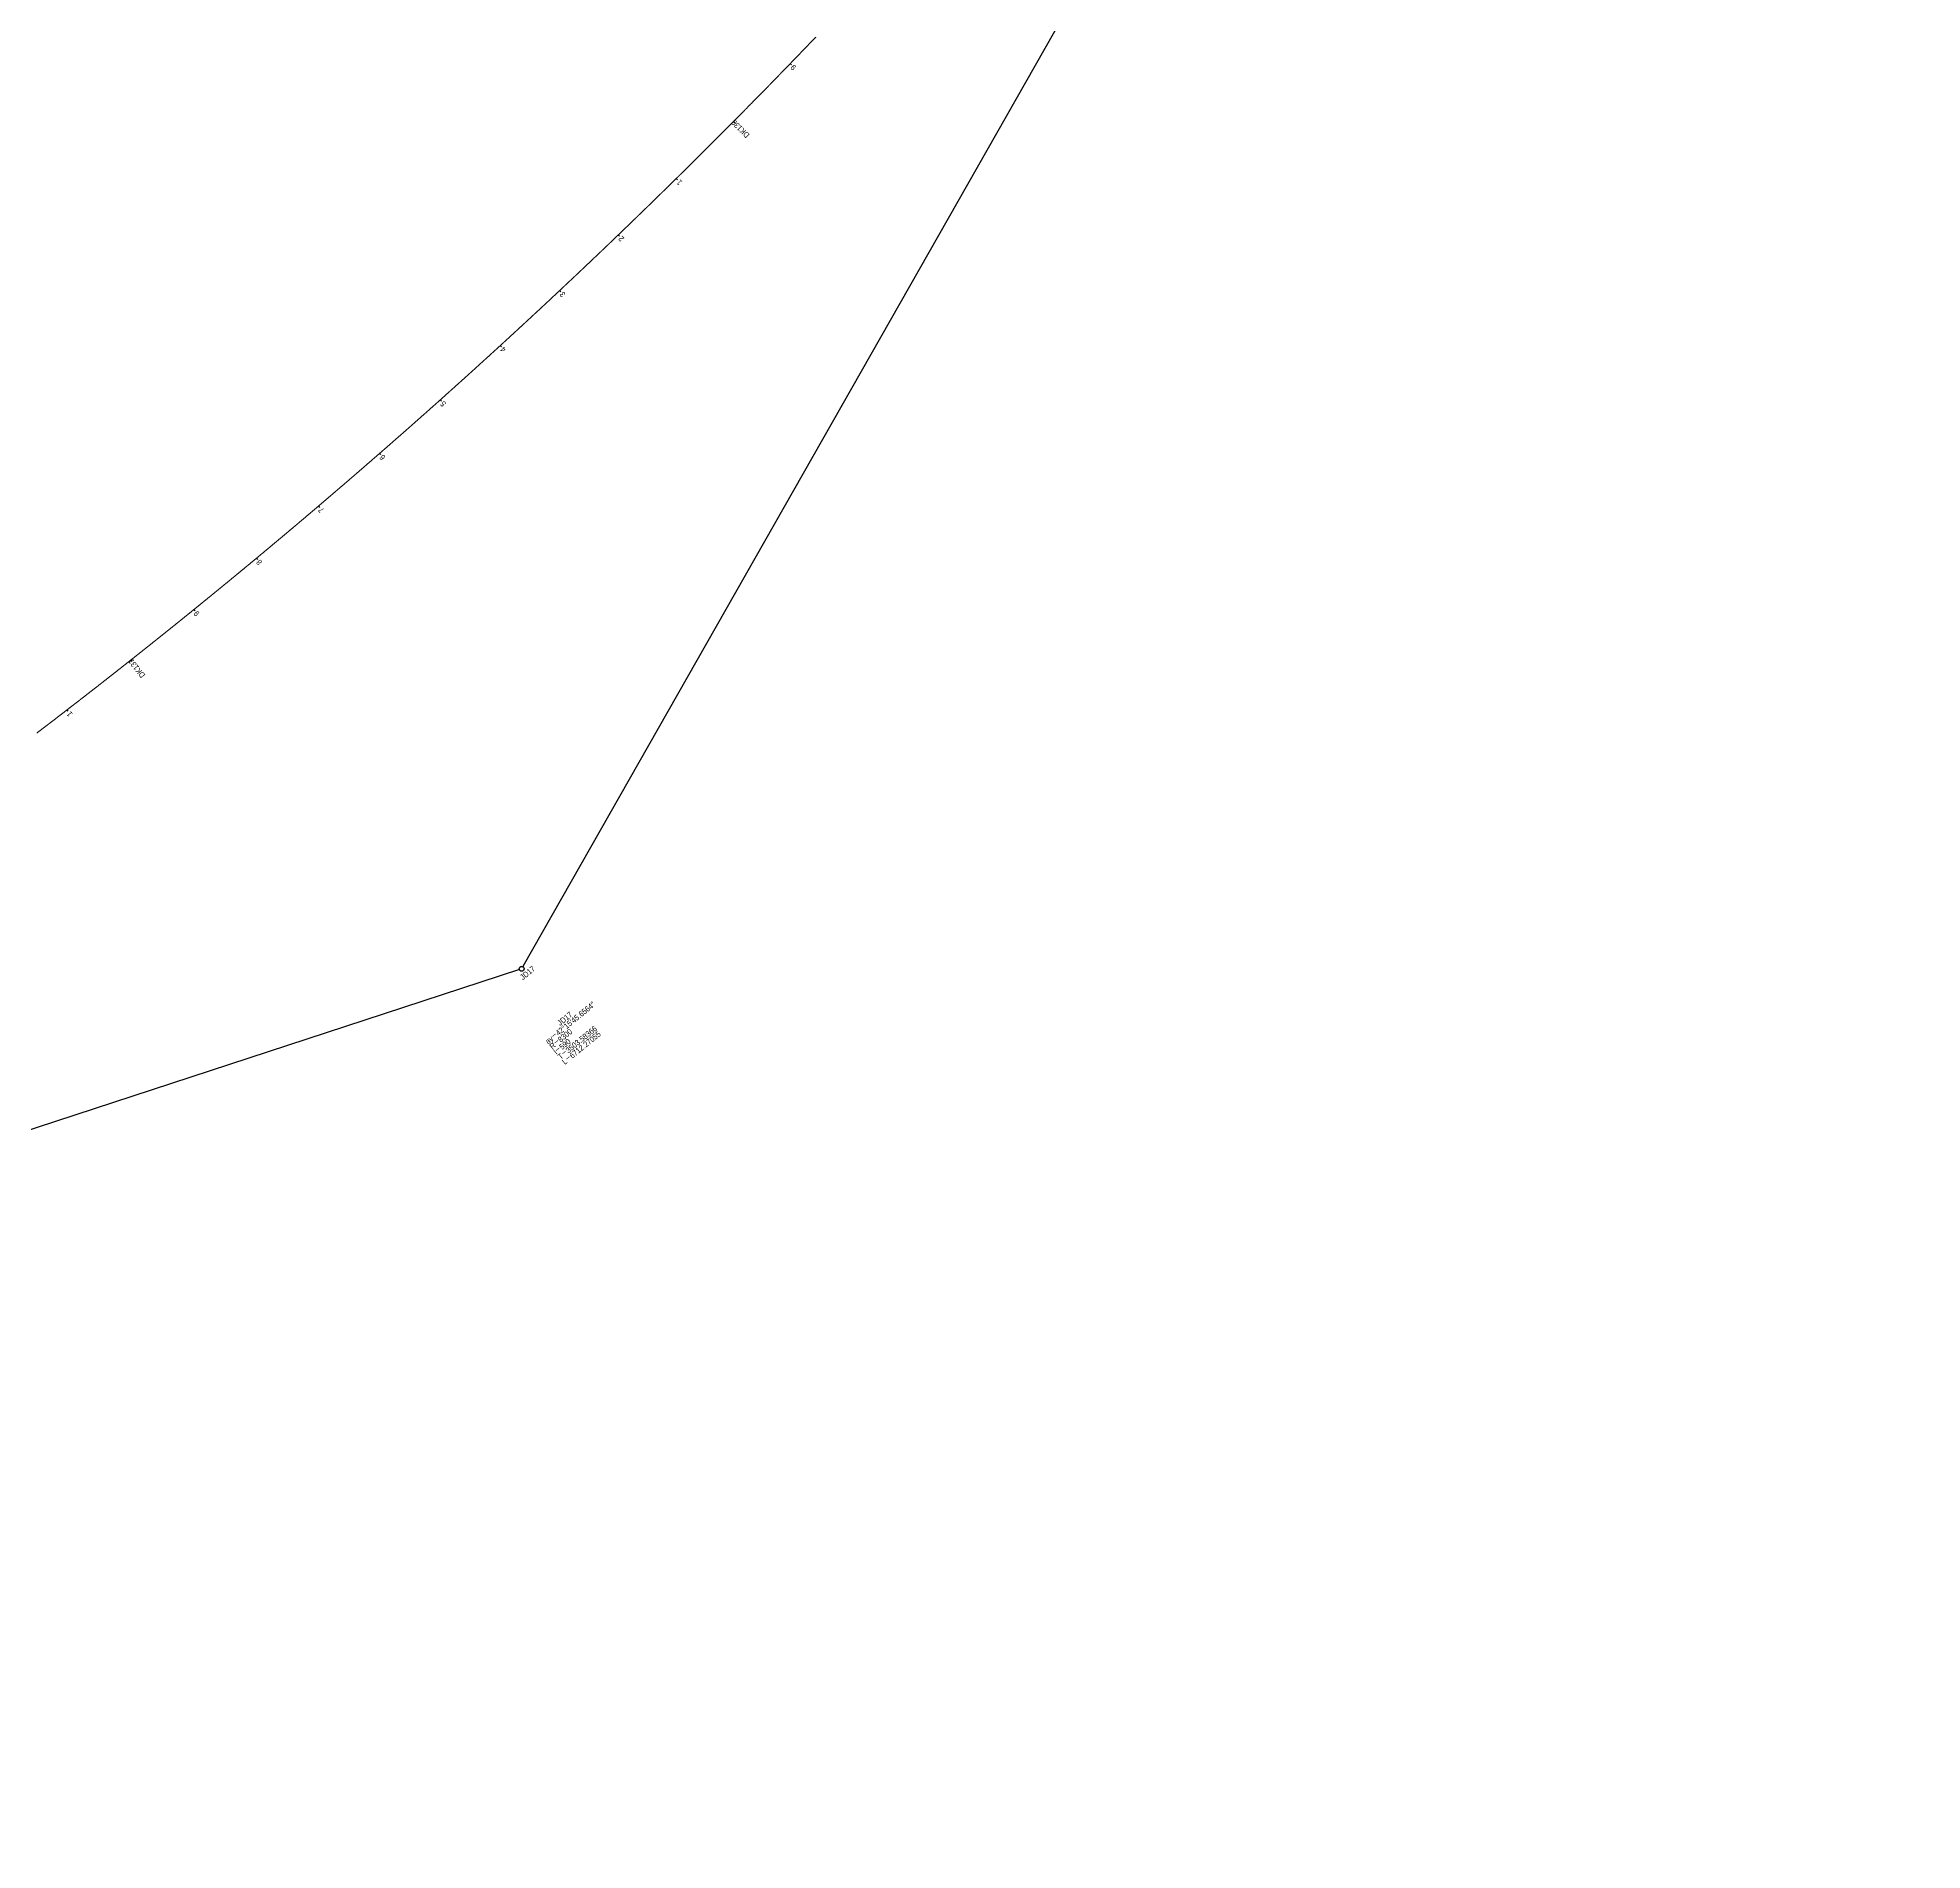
# Model space of a CAD drawing. Header units: millimetres. Extents: x 497834 to 621495, y 3353175 to 3430424.
# Drawn here: x 557904 to 560234, y 3380310 to 3382552 of the extents above; entities that cross this region are included whole.
import ezdxf

# ---------------------------------------------------------------- set-up
doc = ezdxf.new("R2010")
doc.units = ezdxf.units.MM
for name, color, linetype in [('dl4', 7, 'Continuous'), ('沪乍杭打线-0.0-200.8段-施工系转设计系成果-2000坐标系-左线_中线_交点', 7, 'Continuous'), ('沪乍杭打线-0.0-200.8段-施工系转设计系成果-2000坐标系-左线_曲线资料', 7, 'Continuous'), ('沪乍杭打线-0.0-200.8段-施工系转设计系成果-2000坐标系-左线_里程', 7, 'Continuous')]:
    doc.layers.add(name, color=color, linetype=linetype)
doc.styles.add('PM_LC', font='slromans.shx', dxfattribs={"width": 0.75, "bigfont": 'hztxt.shx'})
doc.styles.add('PM_QX', font='slromans.shx', dxfattribs={"width": 0.75, "bigfont": 'hztxt.shx'})

msp = doc.modelspace()

# ---------------------------------------------------------------- linework, layer by layer
at = {"layer": 'dl4', "color": 3, "linetype": 'Continuous', "ltscale": 2, "const_width": 1.4, "flags": 128}
msp.add_lwpolyline([(558866.1, 3382552.5), (558865.5, 3382551.8), (558864.8, 3382551.1), (558864.7, 3382551), (558864.1, 3382550.4), (558863.4, 3382549.7), (558862.7, 3382548.9), (558862, 3382548.2), (558861.3, 3382547.5), (558861.2, 3382547.4), (558860.6, 3382546.8), (558859.9, 3382546.1), (558859.2, 3382545.3), (558858.5, 3382544.6), (558857.8, 3382543.9), (558857.8, 3382543.8), (558857.1, 3382543.2), (558856.5, 3382542.4), (558855.8, 3382541.7), (558855.1, 3382541), (558854.4, 3382540.3), (558854.3, 3382540.2), (558853.7, 3382539.6), (558853, 3382538.8), (558852.3, 3382538.1), (558851.6, 3382537.4), (558850.9, 3382536.7), (558850.8, 3382536.6), (558850.2, 3382536), (558849.5, 3382535.2), (558848.8, 3382534.5), (558848.1, 3382533.8), (558847.4, 3382533.1), (558847.4, 3382533), (558846.8, 3382532.4), (558846.1, 3382531.6), (558845.4, 3382530.9), (558844.7, 3382530.2), (558844, 3382529.5), (558843.9, 3382529.4), (558843.3, 3382528.8), (558842.6, 3382528), (558841.9, 3382527.3), (558841.2, 3382526.6), (558840.5, 3382525.9), (558840.4, 3382525.8), (558839.8, 3382525.2), (558839.1, 3382524.4), (558838.4, 3382523.7), (558837.7, 3382523), (558837, 3382522.3), (558837, 3382522.2), (558836.3, 3382521.6), (558835.6, 3382520.8), (558834.9, 3382520.1), (558834.2, 3382519.4), (558833.5, 3382518.7), (558833.5, 3382518.6), (558832.9, 3382518), (558832.2, 3382517.3), (558831.5, 3382516.5), (558830.8, 3382515.8), (558830.1, 3382515.1), (558830, 3382515), (558829.4, 3382514.4), (558828.7, 3382513.7), (558828, 3382512.9), (558827.3, 3382512.2), (558826.6, 3382511.5), (558826.5, 3382511.4), (558825.9, 3382510.8), (558825.2, 3382510.1), (558824.5, 3382509.4), (558823.8, 3382508.6), (558823.1, 3382507.9), (558823, 3382507.9), (558822.4, 3382507.2), (558821.7, 3382506.5), (558821, 3382505.8), (558820.3, 3382505.1), (558819.6, 3382504.3), (558819.6, 3382504.3), (558818.9, 3382503.6), (558818.2, 3382502.9), (558817.5, 3382502.2), (558816.8, 3382501.5), (558816.1, 3382500.8), (558816.1, 3382500.7), (558815.4, 3382500), (558814.7, 3382499.3), (558814, 3382498.6), (558813.3, 3382497.9), (558812.6, 3382497.2), (558812.6, 3382497.1), (558811.9, 3382496.5), (558811.2, 3382495.7), (558810.5, 3382495), (558809.9, 3382494.3), (558809.2, 3382493.6), (558809.1, 3382493.5), (558808.5, 3382492.9), (558807.8, 3382492.2), (558807.1, 3382491.4), (558806.4, 3382490.7), (558805.7, 3382490), (558805.6, 3382490), (558805, 3382489.3), (558804.3, 3382488.6), (558803.6, 3382487.9), (558802.9, 3382487.2), (558802.2, 3382486.4), (558802.1, 3382486.4), (558801.5, 3382485.7), (558800.8, 3382485), (558800.1, 3382484.3), (558799.4, 3382483.6), (558798.7, 3382482.9), (558798.6, 3382482.8), (558798, 3382482.2), (558797.3, 3382481.4), (558796.6, 3382480.7), (558795.9, 3382480), (558795.2, 3382479.3), (558795.1, 3382479.2), (558794.5, 3382478.6), (558793.8, 3382477.9), (558793.1, 3382477.2), (558792.4, 3382476.4), (558791.7, 3382475.7), (558791.6, 3382475.7), (558791, 3382475), (558790.3, 3382474.3), (558789.6, 3382473.6), (558788.9, 3382472.9), (558788.2, 3382472.2), (558788.1, 3382472.1), (558787.5, 3382471.5), (558786.8, 3382470.7), (558786.1, 3382470), (558785.3, 3382469.3), (558784.6, 3382468.6), (558784.6, 3382468.5), (558783.9, 3382467.9), (558783.2, 3382467.2), (558782.5, 3382466.5), (558781.8, 3382465.8), (558781.1, 3382465), (558781.1, 3382465), (558780.4, 3382464.3), (558779.7, 3382463.6), (558779, 3382462.9), (558778.3, 3382462.2), (558777.6, 3382461.5), (558777.6, 3382461.4), (558776.9, 3382460.8), (558776.2, 3382460.1), (558775.5, 3382459.3), (558774.8, 3382458.6), (558774.1, 3382457.9), (558774, 3382457.9), (558773.4, 3382457.2), (558772.7, 3382456.5), (558772, 3382455.8), (558771.3, 3382455.1), (558770.6, 3382454.4), (558770.5, 3382454.3), (558769.9, 3382453.7), (558769.2, 3382452.9), (558768.5, 3382452.2), (558767.8, 3382451.5), (558767.1, 3382450.8), (558767, 3382450.7), (558766.4, 3382450.1), (558765.7, 3382449.4), (558765, 3382448.7), (558764.3, 3382448), (558763.6, 3382447.3), (558763.5, 3382447.2), (558762.9, 3382446.6), (558762.2, 3382445.8), (558761.4, 3382445.1), (558760.7, 3382444.4), (558760, 3382443.7), (558760, 3382443.6), (558759.3, 3382443), (558758.6, 3382442.3), (558757.9, 3382441.6), (558757.2, 3382440.9), (558756.5, 3382440.2), (558756.4, 3382440.1), (558755.8, 3382439.5), (558755.1, 3382438.8), (558754.4, 3382438), (558753.7, 3382437.3), (558753, 3382436.6), (558752.9, 3382436.6), (558752.3, 3382435.9), (558751.6, 3382435.2), (558750.9, 3382434.5), (558750.2, 3382433.8), (558749.5, 3382433.1), (558749.4, 3382433), (558748.8, 3382432.4), (558748, 3382431.7), (558747.3, 3382431), (558746.6, 3382430.2), (558745.9, 3382429.5), (558745.9, 3382429.5), (558745.2, 3382428.8), (558744.5, 3382428.1), (558743.8, 3382427.4), (558743.1, 3382426.7), (558742.4, 3382426), (558742.3, 3382425.9), (558741.7, 3382425.3), (558741, 3382424.6), (558740.3, 3382423.9), (558739.6, 3382423.2), (558738.9, 3382422.5), (558738.8, 3382422.4), (558738.2, 3382421.8), (558737.4, 3382421.1), (558736.7, 3382420.3), (558736, 3382419.6), (558735.3, 3382418.9), (558735.3, 3382418.9), (558734.6, 3382418.2), (558733.9, 3382417.5), (558733.2, 3382416.8), (558732.5, 3382416.1), (558731.8, 3382415.4), (558731.7, 3382415.3), (558731.1, 3382414.7), (558730.4, 3382414), (558729.7, 3382413.3), (558729, 3382412.6), (558728.2, 3382411.9), (558728.2, 3382411.8), (558727.5, 3382411.2), (558726.8, 3382410.5), (558726.1, 3382409.8), (558725.4, 3382409), (558724.7, 3382408.3), (558724.6, 3382408.3), (558724, 3382407.6), (558723.3, 3382406.9), (558722.6, 3382406.2), (558721.9, 3382405.5), (558721.2, 3382404.8), (558721.1, 3382404.8), (558720.4, 3382404.1), (558719.7, 3382403.4), (558719, 3382402.7), (558718.3, 3382402), (558717.6, 3382401.3), (558717.5, 3382401.2), (558716.9, 3382400.6), (558716.2, 3382399.9), (558715.5, 3382399.2), (558714.8, 3382398.5), (558714.1, 3382397.8), (558714, 3382397.7), (558713.3, 3382397.1), (558712.6, 3382396.4), (558711.9, 3382395.7), (558711.2, 3382395), (558710.5, 3382394.3), (558710.4, 3382394.2), (558709.8, 3382393.6), (558709.1, 3382392.8), (558708.4, 3382392.1), (558707.7, 3382391.4), (558707, 3382390.7), (558706.9, 3382390.7), (558706.2, 3382390), (558705.5, 3382389.3), (558704.8, 3382388.6), (558704.1, 3382387.9), (558703.4, 3382387.2), (558703.3, 3382387.2), (558702.7, 3382386.5), (558702, 3382385.8), (558701.3, 3382385.1), (558700.5, 3382384.4), (558699.8, 3382383.7), (558699.8, 3382383.6), (558699.1, 3382383), (558698.4, 3382382.3), (558697.7, 3382381.6), (558697, 3382380.9), (558696.3, 3382380.2), (558696.2, 3382380.1), (558695.6, 3382379.5), (558694.9, 3382378.8), (558694.1, 3382378.1), (558693.4, 3382377.4), (558692.7, 3382376.7), (558692.6, 3382376.6), (558692, 3382376), (558691.3, 3382375.3), (558690.6, 3382374.6), (558689.9, 3382373.9), (558689.2, 3382373.2), (558689.1, 3382373.1), (558688.4, 3382372.5), (558687.7, 3382371.8), (558687, 3382371.1), (558686.3, 3382370.4), (558685.6, 3382369.7), (558685.5, 3382369.6), (558684.9, 3382369), (558684.2, 3382368.3), (558683.4, 3382367.6), (558682.7, 3382366.9), (558682, 3382366.2), (558681.9, 3382366.1), (558681.3, 3382365.5), (558680.6, 3382364.8), (558679.9, 3382364.1), (558679.2, 3382363.4), (558678.4, 3382362.7), (558678.4, 3382362.6), (558677.7, 3382362), (558677, 3382361.3), (558676.3, 3382360.6), (558675.6, 3382359.9), (558674.9, 3382359.2), (558674.8, 3382359.1), (558674.2, 3382358.5), (558673.4, 3382357.8), (558672.7, 3382357.1), (558672, 3382356.4), (558671.3, 3382355.7), (558671.2, 3382355.6), (558670.6, 3382355), (558669.9, 3382354.3), (558669.2, 3382353.6), (558668.4, 3382352.9), (558667.7, 3382352.2), (558667.7, 3382352.1), (558667, 3382351.5), (558666.3, 3382350.8), (558665.6, 3382350.1), (558664.9, 3382349.4), (558664.1, 3382348.7), (558664.1, 3382348.6), (558663.4, 3382348), (558662.7, 3382347.3), (558662, 3382346.6), (558661.3, 3382345.9), (558660.6, 3382345.2), (558660.5, 3382345.1), (558659.8, 3382344.5), (558659.1, 3382343.8), (558658.4, 3382343.1), (558657.7, 3382342.4), (558657, 3382341.7), (558656.9, 3382341.7), (558656.3, 3382341), (558655.5, 3382340.3), (558654.8, 3382339.6), (558654.1, 3382338.9), (558653.4, 3382338.2), (558653.3, 3382338.2), (558652.7, 3382337.5), (558652, 3382336.8), (558651.2, 3382336.1), (558650.5, 3382335.5), (558649.8, 3382334.8), (558649.7, 3382334.7), (558649.1, 3382334.1), (558648.4, 3382333.4), (558647.6, 3382332.7), (558646.9, 3382332), (558646.2, 3382331.3), (558646.1, 3382331.2), (558645.5, 3382330.6), (558644.8, 3382329.9), (558644.1, 3382329.2), (558643.3, 3382328.5), (558642.6, 3382327.8), (558642.6, 3382327.7), (558641.9, 3382327.1), (558641.2, 3382326.4), (558640.5, 3382325.7), (558639.7, 3382325), (558639, 3382324.3), (558639, 3382324.3), (558638.3, 3382323.6), (558637.6, 3382322.9), (558636.9, 3382322.2), (558636.1, 3382321.5), (558635.4, 3382320.8), (558635.4, 3382320.8), (558634.7, 3382320.2), (558634, 3382319.5), (558633.3, 3382318.8), (558632.6, 3382318.1), (558631.8, 3382317.4), (558631.8, 3382317.3), (558631.1, 3382316.7), (558630.4, 3382316), (558629.7, 3382315.3), (558629, 3382314.6), (558628.2, 3382313.9), (558628.2, 3382313.8), (558627.5, 3382313.2), (558626.8, 3382312.5), (558626.1, 3382311.8), (558625.4, 3382311.1), (558624.6, 3382310.4), (558624.6, 3382310.4), (558623.9, 3382309.7), (558623.2, 3382309.1), (558622.5, 3382308.4), (558621.7, 3382307.7), (558621, 3382307), (558621, 3382306.9), (558620.3, 3382306.3), (558619.6, 3382305.6), (558618.9, 3382304.9), (558618.1, 3382304.2), (558617.4, 3382303.5), (558617.4, 3382303.4), (558616.7, 3382302.8), (558616, 3382302.1), (558615.3, 3382301.4), (558614.5, 3382300.7), (558613.8, 3382300), (558613.7, 3382300), (558613.1, 3382299.4), (558612.4, 3382298.7), (558611.6, 3382298), (558610.9, 3382297.3), (558610.2, 3382296.6), (558610.1, 3382296.5), (558609.5, 3382295.9), (558608.8, 3382295.2), (558608, 3382294.5), (558607.3, 3382293.8), (558606.6, 3382293.1), (558606.5, 3382293.1), (558605.9, 3382292.4), (558605.1, 3382291.8), (558604.4, 3382291.1), (558603.7, 3382290.4), (558603, 3382289.7), (558602.9, 3382289.6), (558602.2, 3382289), (558601.5, 3382288.3), (558600.8, 3382287.6), (558600.1, 3382286.9), (558599.4, 3382286.2), (558599.3, 3382286.2), (558598.6, 3382285.5), (558597.9, 3382284.8), (558597.2, 3382284.2), (558596.5, 3382283.5), (558595.7, 3382282.8), (558595.7, 3382282.7), (558595, 3382282.1), (558594.3, 3382281.4), (558593.6, 3382280.7), (558592.8, 3382280), (558592.1, 3382279.3), (558592, 3382279.3), (558591.4, 3382278.6), (558590.7, 3382278), (558589.9, 3382277.3), (558589.2, 3382276.6), (558588.5, 3382275.9), (558588.4, 3382275.8), (558587.8, 3382275.2), (558587, 3382274.5), (558586.3, 3382273.8), (558585.6, 3382273.1), (558584.9, 3382272.4), (558584.8, 3382272.4), (558584.1, 3382271.8), (558583.4, 3382271.1), (558582.7, 3382270.4), (558582, 3382269.7), (558581.2, 3382269), (558581.2, 3382268.9), (558580.5, 3382268.3), (558579.8, 3382267.6), (558579.1, 3382266.9), (558578.3, 3382266.2), (558577.6, 3382265.6), (558577.5, 3382265.5), (558576.9, 3382264.9), (558576.2, 3382264.2), (558575.4, 3382263.5), (558574.7, 3382262.8), (558574, 3382262.1), (558573.9, 3382262.1), (558573.3, 3382261.4), (558572.5, 3382260.7), (558571.8, 3382260.1), (558571.1, 3382259.4), (558570.3, 3382258.7), (558570.3, 3382258.6), (558569.6, 3382258), (558568.9, 3382257.3), (558568.2, 3382256.6), (558567.4, 3382255.9), (558566.7, 3382255.3), (558566.6, 3382255.2), (558566, 3382254.6), (558565.3, 3382253.9), (558564.5, 3382253.2), (558563.8, 3382252.5), (558563.1, 3382251.8), (558563, 3382251.8), (558562.3, 3382251.1), (558561.6, 3382250.5), (558560.9, 3382249.8), (558560.2, 3382249.1), (558559.4, 3382248.4), (558559.4, 3382248.3), (558558.7, 3382247.7), (558558, 3382247), (558557.2, 3382246.3), (558556.5, 3382245.7), (558555.8, 3382245), (558555.7, 3382244.9), (558555.1, 3382244.3), (558554.3, 3382243.6), (558553.6, 3382242.9), (558552.9, 3382242.2), (558552.1, 3382241.5), (558552.1, 3382241.5), (558551.4, 3382240.9), (558550.7, 3382240.2), (558550, 3382239.5), (558549.2, 3382238.8), (558548.5, 3382238.1), (558548.4, 3382238.1), (558547.8, 3382237.4), (558547, 3382236.8), (558546.3, 3382236.1), (558545.6, 3382235.4), (558544.9, 3382234.7), (558544.8, 3382234.6), (558544.1, 3382234), (558543.4, 3382233.3), (558542.7, 3382232.7), (558541.9, 3382232), (558541.2, 3382231.3), (558541.1, 3382231.2), (558540.5, 3382230.6), (558539.7, 3382229.9), (558539, 3382229.2), (558538.3, 3382228.6), (558537.6, 3382227.9), (558537.5, 3382227.8), (558536.8, 3382227.2), (558536.1, 3382226.5), (558535.4, 3382225.8), (558534.6, 3382225.1), (558533.9, 3382224.5), (558533.8, 3382224.4), (558533.2, 3382223.8), (558532.4, 3382223.1), (558531.7, 3382222.4), (558531, 3382221.7), (558530.2, 3382221.1), (558530.2, 3382221), (558529.5, 3382220.4), (558528.8, 3382219.7), (558528, 3382219), (558527.3, 3382218.3), (558526.6, 3382217.6), (558526.5, 3382217.6), (558525.8, 3382217), (558525.1, 3382216.3), (558524.4, 3382215.6), (558523.7, 3382214.9), (558522.9, 3382214.2), (558522.9, 3382214.2), (558522.2, 3382213.6), (558521.5, 3382212.9), (558520.7, 3382212.2), (558520, 3382211.5), (558519.3, 3382210.8), (558519.2, 3382210.8), (558518.5, 3382210.2), (558517.8, 3382209.5), (558517.1, 3382208.8), (558516.3, 3382208.1), (558515.6, 3382207.4), (558515.5, 3382207.4), (558514.9, 3382206.8), (558514.1, 3382206.1), (558513.4, 3382205.4), (558512.7, 3382204.7), (558511.9, 3382204), (558511.9, 3382204), (558511.2, 3382203.4), (558510.5, 3382202.7), (558509.7, 3382202), (558509, 3382201.3), (558508.3, 3382200.6), (558508.2, 3382200.6), (558507.5, 3382200), (558506.8, 3382199.3), (558506.1, 3382198.6), (558505.3, 3382197.9), (558504.6, 3382197.2), (558504.5, 3382197.2), (558503.9, 3382196.6), (558503.1, 3382195.9), (558502.4, 3382195.2), (558501.7, 3382194.5), (558500.9, 3382193.8), (558500.8, 3382193.8), (558500.2, 3382193.2), (558499.4, 3382192.5), (558498.7, 3382191.8), (558498, 3382191.1), (558497.2, 3382190.5), (558497.2, 3382190.4), (558496.5, 3382189.8), (558495.8, 3382189.1), (558495, 3382188.4), (558494.3, 3382187.7), (558493.6, 3382187.1), (558493.5, 3382187), (558492.8, 3382186.4), (558492.1, 3382185.7), (558491.4, 3382185), (558490.6, 3382184.4), (558489.9, 3382183.7), (558489.8, 3382183.6), (558489.2, 3382183), (558488.4, 3382182.3), (558487.7, 3382181.6), (558486.9, 3382181), (558486.2, 3382180.3), (558486.1, 3382180.2), (558485.5, 3382179.6), (558484.7, 3382178.9), (558484, 3382178.3), (558483.3, 3382177.6), (558482.5, 3382176.9), (558482.5, 3382176.9), (558481.8, 3382176.2), (558481, 3382175.6), (558480.3, 3382174.9), (558479.6, 3382174.2), (558478.8, 3382173.5), (558478.8, 3382173.5), (558478.1, 3382172.9), (558477.4, 3382172.2), (558476.6, 3382171.5), (558475.9, 3382170.8), (558475.2, 3382170.2), (558475.1, 3382170.1), (558474.4, 3382169.5), (558473.7, 3382168.8), (558472.9, 3382168.1), (558472.2, 3382167.5), (558471.5, 3382166.8), (558471.4, 3382166.7), (558470.7, 3382166.1), (558470, 3382165.4), (558469.2, 3382164.8), (558468.5, 3382164.1), (558467.8, 3382163.4), (558467.7, 3382163.3), (558467, 3382162.7), (558466.3, 3382162.1), (558465.6, 3382161.4), (558464.8, 3382160.7), (558464.1, 3382160), (558464, 3382160), (558463.3, 3382159.4), (558462.6, 3382158.7), (558461.9, 3382158), (558461.1, 3382157.3), (558460.4, 3382156.7), (558460.3, 3382156.6), (558459.6, 3382156), (558458.9, 3382155.3), (558458.2, 3382154.6), (558457.4, 3382154), (558456.7, 3382153.3), (558456.6, 3382153.2), (558455.9, 3382152.6), (558455.2, 3382152), (558454.5, 3382151.3), (558453.7, 3382150.6), (558453, 3382149.9), (558452.9, 3382149.9), (558452.2, 3382149.3), (558451.5, 3382148.6), (558450.8, 3382147.9), (558450, 3382147.2), (558449.3, 3382146.6), (558449.2, 3382146.5), (558448.5, 3382145.9), (558447.8, 3382145.2), (558447.1, 3382144.6), (558446.3, 3382143.9), (558445.6, 3382143.2), (558445.5, 3382143.2), (558444.8, 3382142.5), (558444.1, 3382141.9), (558443.4, 3382141.2), (558442.6, 3382140.5), (558441.9, 3382139.9), (558441.8, 3382139.8), (558441.1, 3382139.2), (558440.4, 3382138.5), (558439.7, 3382137.8), (558438.9, 3382137.2), (558438.2, 3382136.5), (558438.1, 3382136.4), (558437.4, 3382135.8), (558436.7, 3382135.2), (558435.9, 3382134.5), (558435.2, 3382133.8), (558434.5, 3382133.2), (558434.4, 3382133.1), (558433.7, 3382132.5), (558433, 3382131.8), (558432.2, 3382131.1), (558431.5, 3382130.5), (558430.8, 3382129.8), (558430.7, 3382129.7), (558430, 3382129.1), (558429.3, 3382128.5), (558428.5, 3382127.8), (558427.8, 3382127.1), (558427, 3382126.5), (558427, 3382126.4), (558426.3, 3382125.8), (558425.6, 3382125.1), (558424.8, 3382124.4), (558424.1, 3382123.8), (558423.3, 3382123.1), (558423.3, 3382123), (558422.6, 3382122.4), (558421.8, 3382121.8), (558421.1, 3382121.1), (558420.3, 3382120.4), (558419.6, 3382119.8), (558419.5, 3382119.7), (558418.9, 3382119.1), (558418.1, 3382118.4), (558417.4, 3382117.8), (558416.6, 3382117.1), (558415.9, 3382116.4), (558415.8, 3382116.4), (558415.1, 3382115.8), (558414.4, 3382115.1), (558413.7, 3382114.4), (558412.9, 3382113.7), (558412.2, 3382113.1), (558412.1, 3382113), (558411.4, 3382112.4), (558410.7, 3382111.7), (558409.9, 3382111.1), (558409.2, 3382110.4), (558408.4, 3382109.7), (558408.4, 3382109.7), (558407.7, 3382109.1), (558407, 3382108.4), (558406.2, 3382107.7), (558405.5, 3382107.1), (558404.7, 3382106.4), (558404.6, 3382106.3), (558404, 3382105.7), (558403.2, 3382105.1), (558402.5, 3382104.4), (558401.7, 3382103.7), (558401, 3382103.1), (558400.9, 3382103), (558400.2, 3382102.4), (558399.5, 3382101.7), (558398.8, 3382101.1), (558398, 3382100.4), (558397.3, 3382099.7), (558397.2, 3382099.7), (558396.5, 3382099.1), (558395.8, 3382098.4), (558395, 3382097.7), (558394.3, 3382097.1), (558393.5, 3382096.4), (558393.5, 3382096.4), (558392.8, 3382095.8), (558392, 3382095.1), (558391.3, 3382094.4), (558390.5, 3382093.8), (558389.8, 3382093.1), (558389.7, 3382093), (558389, 3382092.4), (558388.3, 3382091.8), (558387.6, 3382091.1), (558386.8, 3382090.4), (558386.1, 3382089.8), (558386, 3382089.7), (558385.3, 3382089.1), (558384.6, 3382088.4), (558383.8, 3382087.8), (558383.1, 3382087.1), (558382.3, 3382086.4), (558382.3, 3382086.4), (558381.6, 3382085.8), (558380.8, 3382085.1), (558380.1, 3382084.5), (558379.3, 3382083.8), (558378.6, 3382083.1), (558378.5, 3382083.1), (558377.8, 3382082.5), (558377.1, 3382081.8), (558376.3, 3382081.1), (558375.6, 3382080.5), (558374.8, 3382079.8), (558374.8, 3382079.7), (558374.1, 3382079.1), (558373.3, 3382078.5), (558372.6, 3382077.8), (558371.8, 3382077.2), (558371.1, 3382076.5), (558371, 3382076.4), (558370.3, 3382075.8), (558369.6, 3382075.2), (558368.9, 3382074.5), (558368.1, 3382073.8), (558367.4, 3382073.2), (558367.3, 3382073.1), (558366.6, 3382072.5), (558365.9, 3382071.9), (558365.1, 3382071.2), (558364.4, 3382070.5), (558363.6, 3382069.9), (558363.5, 3382069.8), (558362.9, 3382069.2), (558362.1, 3382068.5), (558361.4, 3382067.9), (558360.6, 3382067.2), (558359.9, 3382066.6), (558359.8, 3382066.5), (558359.1, 3382065.9), (558358.4, 3382065.2), (558357.6, 3382064.6), (558356.9, 3382063.9), (558356.1, 3382063.3), (558356, 3382063.2), (558355.4, 3382062.6), (558354.6, 3382061.9), (558353.9, 3382061.3), (558353.1, 3382060.6), (558352.4, 3382060), (558352.3, 3382059.9), (558351.6, 3382059.3), (558350.8, 3382058.6), (558350.1, 3382058), (558349.3, 3382057.3), (558348.6, 3382056.7), (558348.5, 3382056.6), (558347.8, 3382056), (558347.1, 3382055.3), (558346.3, 3382054.7), (558345.6, 3382054), (558344.8, 3382053.4), (558344.8, 3382053.3), (558344.1, 3382052.7), (558343.3, 3382052), (558342.6, 3382051.4), (558341.8, 3382050.7), (558341.1, 3382050.1), (558341, 3382050), (558340.3, 3382049.4), (558339.6, 3382048.7), (558338.8, 3382048.1), (558338.1, 3382047.4), (558337.3, 3382046.8), (558337.2, 3382046.7), (558336.6, 3382046.1), (558335.8, 3382045.4), (558335.1, 3382044.8), (558334.3, 3382044.1), (558333.6, 3382043.5), (558333.5, 3382043.4), (558332.8, 3382042.8), (558332, 3382042.2), (558331.3, 3382041.5), (558330.5, 3382040.8), (558329.8, 3382040.2), (558329.7, 3382040.1), (558329, 3382039.5), (558328.3, 3382038.9), (558327.5, 3382038.2), (558326.8, 3382037.6), (558326, 3382036.9), (558326, 3382036.8), (558325.3, 3382036.2), (558324.5, 3382035.6), (558323.8, 3382034.9), (558323, 3382034.3), (558322.3, 3382033.6), (558322.2, 3382033.5), (558321.5, 3382033), (558320.7, 3382032.3), (558320, 3382031.6), (558319.2, 3382031), (558318.5, 3382030.3), (558318.4, 3382030.3), (558317.7, 3382029.7), (558317, 3382029), (558316.2, 3382028.4), (558315.5, 3382027.7), (558314.7, 3382027), (558314.6, 3382027), (558314, 3382026.4), (558313.2, 3382025.7), (558312.4, 3382025.1), (558311.7, 3382024.4), (558310.9, 3382023.8), (558310.9, 3382023.7), (558310.2, 3382023.1), (558309.4, 3382022.5), (558308.7, 3382021.8), (558307.9, 3382021.1), (558307.2, 3382020.5), (558307.1, 3382020.4), (558306.4, 3382019.8), (558305.6, 3382019.2), (558304.9, 3382018.5), (558304.1, 3382017.9), (558303.4, 3382017.2), (558303.3, 3382017.2), (558302.6, 3382016.6), (558301.9, 3382015.9), (558301.1, 3382015.3), (558300.4, 3382014.6), (558299.6, 3382013.9), (558299.5, 3382013.9), (558298.8, 3382013.3), (558298.1, 3382012.6), (558297.3, 3382012), (558296.6, 3382011.3), (558295.8, 3382010.7), (558295.7, 3382010.6), (558295.1, 3382010), (558294.3, 3382009.4), (558293.5, 3382008.7), (558292.8, 3382008.1), (558292, 3382007.4), (558292, 3382007.3), (558291.3, 3382006.8), (558290.5, 3382006.1), (558289.8, 3382005.4), (558289, 3382004.8), (558288.2, 3382004.1), (558288.2, 3382004.1), (558287.5, 3382003.5), (558286.7, 3382002.8), (558286, 3382002.2), (558285.2, 3382001.5), (558284.5, 3382000.9), (558284.4, 3382000.8), (558283.7, 3382000.2), (558282.9, 3381999.6), (558282.2, 3381998.9), (558281.4, 3381998.3), (558280.7, 3381997.6), (558280.6, 3381997.6), (558279.9, 3381997), (558279.1, 3381996.3), (558278.4, 3381995.7), (558277.6, 3381995), (558276.9, 3381994.4), (558276.8, 3381994.3), (558276.1, 3381993.7), (558275.4, 3381993.1), (558274.6, 3381992.4), (558273.8, 3381991.8), (558273.1, 3381991.1), (558273, 3381991), (558272.3, 3381990.5), (558271.6, 3381989.8), (558270.8, 3381989.2), (558270, 3381988.5), (558269.3, 3381987.9), (558269.2, 3381987.8), (558268.5, 3381987.2), (558267.8, 3381986.6), (558267, 3381985.9), (558266.2, 3381985.3), (558265.5, 3381984.6), (558265.4, 3381984.5), (558264.7, 3381984), (558264, 3381983.3), (558263.2, 3381982.7), (558262.4, 3381982), (558261.7, 3381981.4), (558261.6, 3381981.3), (558260.9, 3381980.7), (558260.2, 3381980.1), (558259.4, 3381979.4), (558258.6, 3381978.8), (558257.9, 3381978.1), (558257.8, 3381978), (558257.1, 3381977.5), (558256.4, 3381976.8), (558255.6, 3381976.2), (558254.8, 3381975.5), (558254.1, 3381974.9), (558254, 3381974.8), (558253.3, 3381974.2), (558252.6, 3381973.6), (558251.8, 3381972.9), (558251, 3381972.3), (558250.3, 3381971.6), (558250.2, 3381971.6), (558249.5, 3381971), (558248.7, 3381970.3), (558248, 3381969.7), (558247.2, 3381969), (558246.5, 3381968.4), (558246.4, 3381968.3), (558245.7, 3381967.7), (558244.9, 3381967.1), (558244.2, 3381966.4), (558243.4, 3381965.8), (558242.6, 3381965.1), (558242.6, 3381965.1), (558241.9, 3381964.5), (558241.1, 3381963.8), (558240.4, 3381963.2), (558239.6, 3381962.6), (558238.8, 3381961.9), (558238.8, 3381961.8), (558238.1, 3381961.3), (558237.3, 3381960.6), (558236.5, 3381960), (558235.8, 3381959.3), (558235, 3381958.7), (558234.9, 3381958.6), (558234.3, 3381958), (558233.5, 3381957.4), (558232.7, 3381956.7), (558232, 3381956.1), (558231.2, 3381955.4), (558231.1, 3381955.4), (558230.4, 3381954.8), (558229.7, 3381954.2), (558228.9, 3381953.5), (558228.1, 3381952.9), (558227.4, 3381952.2), (558227.3, 3381952.2), (558226.6, 3381951.6), (558225.9, 3381950.9), (558225.1, 3381950.3), (558224.3, 3381949.6), (558223.6, 3381949), (558223.5, 3381948.9), (558222.8, 3381948.3), (558222, 3381947.7), (558221.3, 3381947.1), (558220.5, 3381946.4), (558219.7, 3381945.8), (558219.7, 3381945.7), (558219, 3381945.1), (558218.2, 3381944.5), (558217.4, 3381943.8), (558216.7, 3381943.2), (558215.9, 3381942.5), (558215.8, 3381942.5), (558215.2, 3381941.9), (558214.4, 3381941.3), (558213.6, 3381940.6), (558212.9, 3381940), (558212.1, 3381939.3), (558212, 3381939.3), (558211.3, 3381938.7), (558210.6, 3381938), (558209.8, 3381937.4), (558209, 3381936.8), (558208.3, 3381936.1), (558208.2, 3381936), (558207.5, 3381935.5), (558206.7, 3381934.8), (558206, 3381934.2), (558205.2, 3381933.5), (558204.4, 3381932.9), (558204.4, 3381932.8), (558203.7, 3381932.3), (558202.9, 3381931.6), (558202.1, 3381931), (558201.4, 3381930.3), (558200.6, 3381929.7), (558200.5, 3381929.6), (558199.8, 3381929), (558199.1, 3381928.4), (558198.3, 3381927.8), (558197.5, 3381927.1), (558196.8, 3381926.5), (558196.7, 3381926.4), (558196, 3381925.8), (558195.2, 3381925.2), (558194.5, 3381924.5), (558193.7, 3381923.9), (558192.9, 3381923.3), (558192.9, 3381923.2), (558192.2, 3381922.6), (558191.4, 3381922), (558190.6, 3381921.3), (558189.9, 3381920.7), (558189.1, 3381920.1), (558189, 3381920), (558188.3, 3381919.4), (558187.6, 3381918.8), (558186.8, 3381918.1), (558186, 3381917.5), (558185.3, 3381916.9), (558185.2, 3381916.8), (558184.5, 3381916.2), (558183.7, 3381915.6), (558183, 3381914.9), (558182.2, 3381914.3), (558181.4, 3381913.7), (558181.3, 3381913.6), (558180.6, 3381913), (558179.9, 3381912.4), (558179.1, 3381911.7), (558178.3, 3381911.1), (558177.6, 3381910.5), (558177.5, 3381910.4), (558176.8, 3381909.8), (558176, 3381909.2), (558175.3, 3381908.5), (558174.5, 3381907.9), (558173.7, 3381907.3), (558173.7, 3381907.2), (558173, 3381906.6), (558172.2, 3381906), (558171.4, 3381905.3), (558170.7, 3381904.7), (558169.9, 3381904.1), (558169.8, 3381904), (558169.1, 3381903.4), (558168.3, 3381902.8), (558167.6, 3381902.2), (558166.8, 3381901.5), (558166, 3381900.9), (558166, 3381900.8), (558165.3, 3381900.2), (558164.5, 3381899.6), (558163.7, 3381899), (558163, 3381898.3), (558162.2, 3381897.7), (558162.1, 3381897.6), (558161.4, 3381897.1), (558160.6, 3381896.4), (558159.9, 3381895.8), (558159.1, 3381895.1), (558158.3, 3381894.5), (558158.3, 3381894.4), (558157.6, 3381893.9), (558156.8, 3381893.2), (558156, 3381892.6), (558155.2, 3381892), (558154.5, 3381891.3), (558154.4, 3381891.3), (558153.7, 3381890.7), (558152.9, 3381890), (558152.2, 3381889.4), (558151.4, 3381888.8), (558150.6, 3381888.1), (558150.5, 3381888.1), (558149.8, 3381887.5), (558149.1, 3381886.9), (558148.3, 3381886.2), (558147.5, 3381885.6), (558146.8, 3381885), (558146.7, 3381884.9), (558146, 3381884.3), (558145.2, 3381883.7), (558144.4, 3381883.1), (558143.7, 3381882.4), (558142.9, 3381881.8), (558142.8, 3381881.7), (558142.1, 3381881.1), (558141.4, 3381880.5), (558140.6, 3381879.9), (558139.8, 3381879.2), (558139, 3381878.6), (558139, 3381878.5), (558138.3, 3381878), (558137.5, 3381877.3), (558136.7, 3381876.7), (558135.9, 3381876.1), (558135.2, 3381875.4), (558135.1, 3381875.4), (558134.4, 3381874.8), (558133.6, 3381874.2), (558132.8, 3381873.5), (558132.1, 3381872.9), (558131.3, 3381872.3), (558131.2, 3381872.2), (558130.5, 3381871.6), (558129.8, 3381871), (558129, 3381870.4), (558128.2, 3381869.7), (558127.4, 3381869.1), (558127.4, 3381869), (558126.7, 3381868.5), (558125.9, 3381867.8), (558125.1, 3381867.2), (558124.3, 3381866.6), (558123.6, 3381865.9), (558123.5, 3381865.9), (558122.8, 3381865.3), (558122, 3381864.7), (558121.2, 3381864), (558120.5, 3381863.4), (558119.7, 3381862.8), (558119.6, 3381862.7), (558118.9, 3381862.1), (558118.1, 3381861.5), (558117.4, 3381860.9), (558116.6, 3381860.2), (558115.8, 3381859.6), (558115.7, 3381859.5), (558115, 3381859), (558114.3, 3381858.3), (558113.5, 3381857.7), (558112.7, 3381857.1), (558111.9, 3381856.4), (558111.9, 3381856.4), (558111.2, 3381855.8), (558110.4, 3381855.2), (558109.6, 3381854.6), (558108.8, 3381853.9), (558108.1, 3381853.3), (558108, 3381853.2), (558107.3, 3381852.7), (558106.5, 3381852), (558105.7, 3381851.4), (558105, 3381850.8), (558104.2, 3381850.1), (558104.1, 3381850.1), (558103.4, 3381849.5), (558102.6, 3381848.9), (558101.9, 3381848.2), (558101.1, 3381847.6), (558100.3, 3381847), (558100.2, 3381846.9), (558099.5, 3381846.4), (558098.7, 3381845.7), (558098, 3381845.1), (558097.2, 3381844.5), (558096.4, 3381843.8), (558096.3, 3381843.8), (558095.6, 3381843.2), (558094.9, 3381842.6), (558094.1, 3381841.9), (558093.3, 3381841.3), (558092.5, 3381840.7), (558092.5, 3381840.6), (558091.8, 3381840.1), (558091, 3381839.4), (558090.2, 3381838.8), (558089.4, 3381838.2), (558088.6, 3381837.5), (558088.6, 3381837.5), (558087.9, 3381836.9), (558087.1, 3381836.3), (558086.3, 3381835.7), (558085.5, 3381835), (558084.8, 3381834.4), (558084.7, 3381834.3), (558084, 3381833.8), (558083.2, 3381833.1), (558082.4, 3381832.5), (558081.6, 3381831.9), (558080.9, 3381831.3), (558080.8, 3381831.2), (558080.1, 3381830.6), (558079.3, 3381830), (558078.5, 3381829.4), (558077.8, 3381828.7), (558077, 3381828.1), (558076.9, 3381828.1), (558076.2, 3381827.5), (558075.4, 3381826.9), (558074.6, 3381826.2), (558073.9, 3381825.6), (558073.1, 3381825), (558073, 3381824.9), (558072.3, 3381824.4), (558071.5, 3381823.7), (558070.7, 3381823.1), (558070, 3381822.5), (558069.2, 3381821.9), (558069.1, 3381821.8), (558068.4, 3381821.2), (558067.6, 3381820.6), (558066.8, 3381820), (558066.1, 3381819.3), (558065.3, 3381818.7), (558065.2, 3381818.7), (558064.5, 3381818.1), (558063.7, 3381817.5), (558062.9, 3381816.8), (558062.2, 3381816.2), (558061.4, 3381815.6), (558061.3, 3381815.5), (558060.6, 3381815), (558059.8, 3381814.3), (558059, 3381813.7), (558058.3, 3381813.1), (558057.5, 3381812.5), (558057.4, 3381812.4), (558056.7, 3381811.8), (558055.9, 3381811.2), (558055.1, 3381810.6), (558054.4, 3381810), (558053.6, 3381809.3), (558053.5, 3381809.3), (558052.8, 3381808.7), (558052, 3381808.1), (558051.2, 3381807.5), (558050.5, 3381806.8), (558049.7, 3381806.2), (558049.6, 3381806.2), (558048.9, 3381805.6), (558048.1, 3381805), (558047.3, 3381804.4), (558046.5, 3381803.7), (558045.8, 3381803.1), (558045.7, 3381803), (558045, 3381802.5), (558044.2, 3381801.9), (558043.4, 3381801.2), (558042.6, 3381800.6), (558041.9, 3381800), (558041.8, 3381799.9), (558041.1, 3381799.4), (558040.3, 3381798.7), (558039.5, 3381798.1), (558038.7, 3381797.5), (558037.9, 3381796.9), (558037.9, 3381796.8), (558037.2, 3381796.3), (558036.4, 3381795.6), (558035.6, 3381795), (558034.8, 3381794.4), (558034, 3381793.8), (558034, 3381793.7), (558033.2, 3381793.1), (558032.5, 3381792.5), (558031.7, 3381791.9), (558030.9, 3381791.3), (558030.1, 3381790.7), (558030, 3381790.6), (558029.3, 3381790), (558028.5, 3381789.4), (558027.8, 3381788.8), (558027, 3381788.2), (558026.2, 3381787.5), (558026.1, 3381787.5), (558025.4, 3381786.9), (558024.6, 3381786.3), (558023.8, 3381785.7), (558023.1, 3381785.1), (558022.3, 3381784.4), (558022.2, 3381784.4), (558021.5, 3381783.8), (558020.7, 3381783.2), (558019.9, 3381782.6), (558019.1, 3381782), (558018.4, 3381781.3), (558018.3, 3381781.3), (558017.6, 3381780.7), (558016.8, 3381780.1), (558016, 3381779.5), (558015.2, 3381778.9), (558014.4, 3381778.2), (558014.4, 3381778.2), (558013.6, 3381777.6), (558012.9, 3381777), (558012.1, 3381776.4), (558011.3, 3381775.8), (558010.5, 3381775.1), (558010.4, 3381775.1), (558009.7, 3381774.5), (558008.9, 3381773.9), (558008.1, 3381773.3), (558007.4, 3381772.7), (558006.6, 3381772), (558006.5, 3381772), (558005.8, 3381771.4), (558005, 3381770.8), (558004.2, 3381770.2), (558003.4, 3381769.6), (558002.6, 3381769), (558002.6, 3381768.9), (558001.9, 3381768.3), (558001.1, 3381767.7), (558000.3, 3381767.1), (557999.5, 3381766.5), (557998.7, 3381765.9), (557998.6, 3381765.8), (557997.9, 3381765.2), (557997.1, 3381764.6), (557996.4, 3381764), (557995.6, 3381763.4), (557994.8, 3381762.8), (557994.7, 3381762.7), (557994, 3381762.2), (557993.2, 3381761.5), (557992.4, 3381760.9), (557991.6, 3381760.3), (557990.9, 3381759.7), (557990.8, 3381759.6), (557990.1, 3381759.1), (557989.3, 3381758.5), (557988.5, 3381757.8), (557987.7, 3381757.2), (557986.9, 3381756.6), (557986.8, 3381756.5), (557986.1, 3381756), (557985.3, 3381755.4), (557984.6, 3381754.8), (557983.8, 3381754.1), (557983, 3381753.5), (557982.9, 3381753.5), (557982.2, 3381752.9), (557981.4, 3381752.3), (557980.6, 3381751.7), (557979.8, 3381751.1), (557979, 3381750.4), (557979, 3381750.4), (557978.3, 3381749.8), (557977.5, 3381749.2), (557976.7, 3381748.6), (557975.9, 3381748), (557975.1, 3381747.4), (557975, 3381747.3), (557974.3, 3381746.8), (557973.5, 3381746.1), (557972.7, 3381745.5), (557971.9, 3381744.9), (557971.2, 3381744.3), (557971.1, 3381744.2), (557970.4, 3381743.7), (557969.6, 3381743.1), (557968.8, 3381742.5), (557968, 3381741.8), (557967.2, 3381741.2), (557967.1, 3381741.2), (557966.4, 3381740.6), (557965.6, 3381740), (557964.8, 3381739.4), (557964.1, 3381738.8), (557963.3, 3381738.2), (557963.2, 3381738.1), (557962.5, 3381737.5), (557961.7, 3381736.9), (557960.9, 3381736.3), (557960.1, 3381735.7), (557959.3, 3381735.1), (557959.2, 3381735), (557958.5, 3381734.5), (557957.7, 3381733.9), (557956.9, 3381733.3), (557956.2, 3381732.6), (557955.4, 3381732), (557955.3, 3381732), (557954.6, 3381731.4), (557953.8, 3381730.8), (557953, 3381730.2), (557952.2, 3381729.6), (557951.4, 3381729), (557951.3, 3381728.9), (557950.6, 3381728.4), (557949.8, 3381727.7), (557949, 3381727.1), (557948.2, 3381726.5), (557947.5, 3381725.9), (557947.4, 3381725.8), (557946.7, 3381725.3), (557945.9, 3381724.7), (557945.1, 3381724.1), (557944.3, 3381723.5), (557943.5, 3381722.8), (557943.4, 3381722.8), (557942.7, 3381722.2), (557941.9, 3381721.6), (557941.1, 3381721), (557940.3, 3381720.4), (557939.5, 3381719.8), (557939.5, 3381719.7), (557938.7, 3381719.2), (557938, 3381718.6), (557937.2, 3381718), (557936.4, 3381717.3), (557935.6, 3381716.7), (557935.5, 3381716.7), (557934.8, 3381716.1), (557934, 3381715.5), (557933.2, 3381714.9), (557932.4, 3381714.3), (557931.6, 3381713.7), (557931.5, 3381713.6), (557930.8, 3381713.1), (557930, 3381712.5), (557929.2, 3381711.9), (557928.4, 3381711.3), (557927.7, 3381710.6), (557927.6, 3381710.6), (557926.9, 3381710), (557926.1, 3381709.4), (557925.3, 3381708.8), (557924.5, 3381708.2), (557923.7, 3381707.6), (557923.6, 3381707.5), (557922.9, 3381707), (557922.1, 3381706.4), (557921.3, 3381705.8), (557920.5, 3381705.2), (557919.7, 3381704.6), (557919.6, 3381704.5), (557918.9, 3381703.9), (557918.1, 3381703.3), (557917.3, 3381702.7), (557916.5, 3381702.1), (557915.8, 3381701.5), (557915.7, 3381701.5), (557915, 3381700.9), (557914.2, 3381700.3), (557913.4, 3381699.7), (557912.6, 3381699.1), (557911.8, 3381698.5), (557911.7, 3381698.4), (557911, 3381697.9), (557910.2, 3381697.3), (557909.4, 3381696.7), (557908.6, 3381696), (557907.8, 3381695.4), (557907.7, 3381695.4), (557907, 3381694.8), (557906.2, 3381694.2), (557905.4, 3381693.6), (557904.6, 3381693), (557903.8, 3381692.4), (557903.8, 3381692.3), (557903, 3381691.8)], dxfattribs=at)
at = {"layer": '沪乍杭打线-0.0-200.8段-施工系转设计系成果-2000坐标系-左线_中线_交点', "color": 6, "linetype": 'Continuous', "ltscale": 2}
for p, q in [((560233.7, 3384446.4), (558503.9, 3381403)), ((558499.6, 3381399.4), (555172.7, 3380310.5))]:
    msp.add_line(p, q, dxfattribs=at)
msp.add_circle((558502.4, 3381400.4), 3, dxfattribs=at)
at = {"layer": '沪乍杭打线-0.0-200.8段-施工系转设计系成果-2000坐标系-左线_里程', "color": 5, "linetype": 'Continuous', "ltscale": 2}
for p, q in [((558834.3, 3382519.5), (558835.8, 3382518.1)), ((558764.3, 3382448), (558765.8, 3382446.6)), ((558693.5, 3382377.5), (558694.9, 3382376)), ((558621.8, 3382307.7), (558623.2, 3382306.3)), ((558549.3, 3382238.9), (558550.7, 3382237.4)), ((558476, 3382170.9), (558477.3, 3382169.4)), ((558401.8, 3382103.8), (558403.1, 3382102.3)), ((558326.9, 3382037.6), (558328.2, 3382036.1)), ((558251.1, 3381972.3), (558252.4, 3381970.8)), ((558174.6, 3381908), (558175.9, 3381906.4)), ((558097.3, 3381844.5), (558098.5, 3381843)), ((558019.2, 3381782), (558020.5, 3381780.5)), ((557940.4, 3381720.5), (557941.6, 3381718.9))]:
    msp.add_line(p, q, dxfattribs=at)

# ---------------------------------------------------------------- texts
at = {"layer": '沪乍杭打线-0.0-200.8段-施工系转设计系成果-2000坐标系-左线_中线_交点', "color": 5, "style": 'PM_QX', "width": 0.75}
msp.add_text('JD17', height=7, rotation=39.2562, dxfattribs=at).set_placement((558503.9, 3381386.1))
at = {"layer": '沪乍杭打线-0.0-200.8段-施工系转设计系成果-2000坐标系-左线_曲线资料', "color": 5, "style": 'PM_QX', "width": 0.75}
msp.add_text('JD17', height=7, rotation=39.2562, dxfattribs=at).set_placement((558550, 3381329.5))
at = {"layer": '沪乍杭打线-0.0-200.8段-施工系转设计系成果-2000坐标系-左线_曲线资料', "color": 5, "insert": (558530.7, 3381312.2), "char_height": 7, "attachment_point": 1, "rotation": 39.2562, "line_spacing_factor": 0.7, "style": 'PM_QX'}
msp.add_mtext('\\W0.750000;ay－42°15′45.6564″\\PR－8300\\Pl－590\\PT－3503.58366\\PL－6712.27055', dxfattribs=at)
at = {"layer": '沪乍杭打线-0.0-200.8段-施工系转设计系成果-2000坐标系-左线_里程', "color": 2, "style": 'PM_LC', "width": 0.75}
for s, rotation, p in [('9', 135.9338, (558842.3, 3382515.6)), ('DK130', 135.2435, (558784.8, 3382431.9)), ('1', 134.5532, (558701.4, 3382373.4)), ('2', 133.8629, (558629.7, 3382303.6)), ('3', 133.1726, (558557.1, 3382234.7)), ('4', 132.4822, (558483.7, 3382166.6)), ('5', 131.7919, (558409.5, 3382099.4)), ('6', 131.1016, (558334.5, 3382033.1)), ('7', 130.4113, (558258.7, 3381967.8)), ('8', 129.721, (558182.1, 3381903.3)), ('9', 129.0307, (558104.7, 3381839.8)), ('DK131', 128.3404, (558037.6, 3381763.6)), ('1', 127.65, (557947.8, 3381715.5))]:
    msp.add_text(s, height=7, rotation=rotation, dxfattribs=at).set_placement(p)

doc.saveas('drawing.dxf')
